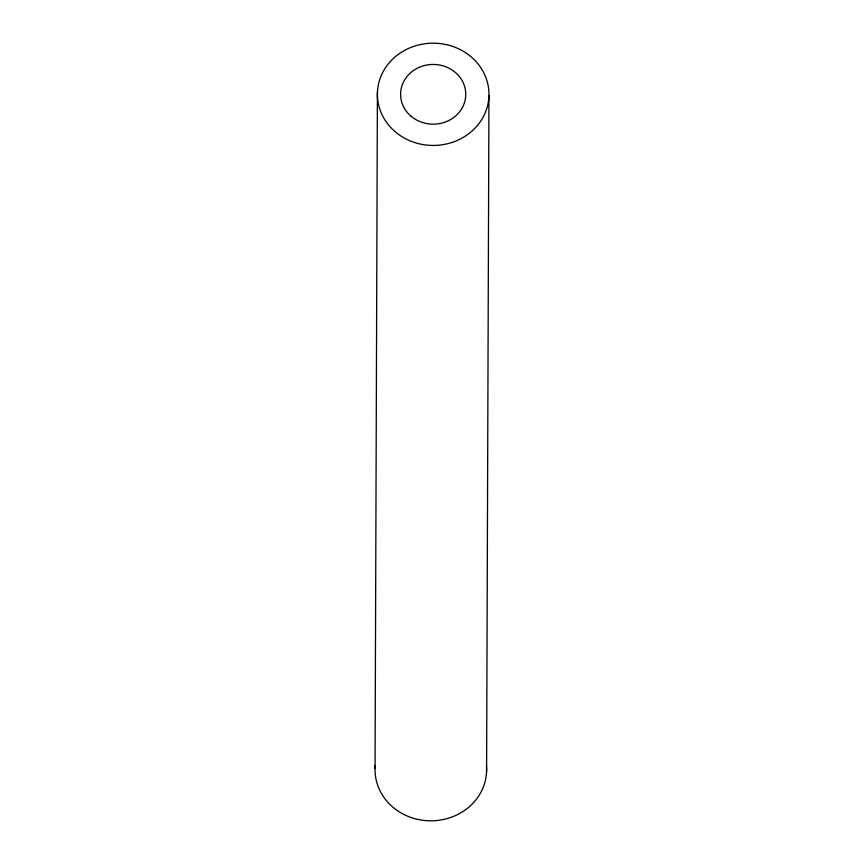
<?xml version="1.0" encoding="UTF-8"?>
<svg xmlns="http://www.w3.org/2000/svg" width="864" height="864" viewBox="0 0 864 864"><rect width="100%" height="100%" fill="white"/><g stroke="black" fill="none" stroke-linecap="round" stroke-linejoin="round"><path stroke-width="1.3" d="M375.052 768.204L377.406 92.815M486.594 771.185L488.948 95.796A55.793 51.127 0.2 0 0 406.674 49.302A55.793 51.127 0.2 0 0 403.909 137.819A55.793 51.127 0.2 0 0 488.948 95.796M486.454 765.85A55.793 51.127 0.2 0 1 430.693 820.822A55.793 51.127 0.2 0 1 375.214 765.536M410.875 116.068A32.584 29.862 0.2 0 0 464.908 101.131A32.584 29.862 0.2 0 0 423.749 65.718A32.584 29.862 0.2 0 0 410.875 116.068"/></g></svg>
